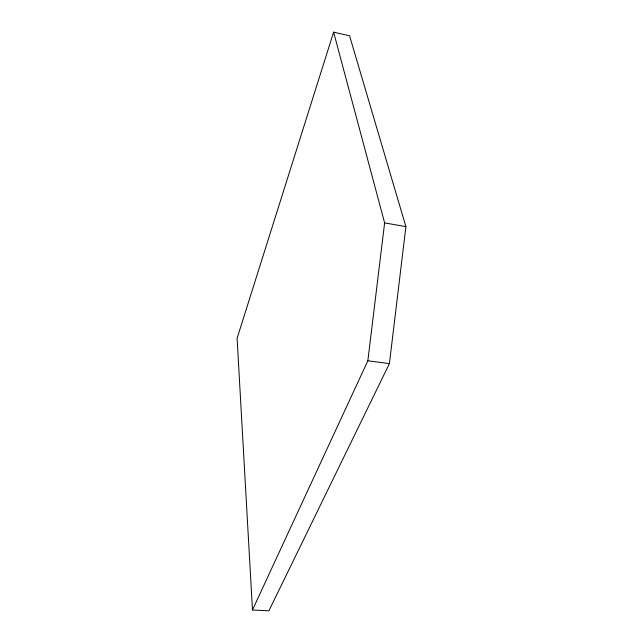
<?xml version="1.0" encoding="UTF-8"?>
<svg xmlns="http://www.w3.org/2000/svg" width="643" height="643" viewBox="0 0 643 643"><rect width="100%" height="100%" fill="white"/><g stroke="black" fill="none" stroke-linecap="round" stroke-linejoin="round"><path stroke-width="0.96" d="M252.474 609.958L367.844 360.771L384.627 222.904L333.613 32.15L349.583 35.823L405.902 226.633L389.409 363.625L268.87 610.85L252.474 609.958L237.098 338.314L333.613 32.15M367.844 360.771L389.409 363.625M384.627 222.904L405.902 226.633"/></g></svg>
